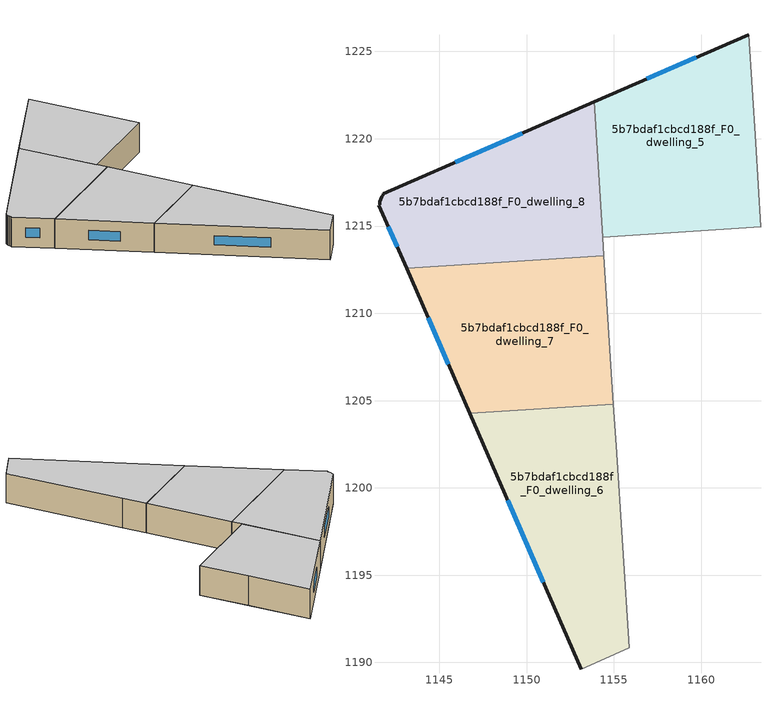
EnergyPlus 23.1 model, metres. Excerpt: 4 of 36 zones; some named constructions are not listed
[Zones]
5b7bdaf1cbcd188f_F0_dwelling_5
 floor ground (EU_floor_Construction): 1162.72,1225.97 1163.43,1214.95 1154.36,1214.37 1153.86,1222.11 z0
 wall outside (EU_wall_Construction): 1162.72,1225.97 1153.86,1222.11 z0:3
 wall to 5b7bdaf1cbcd188f_F0_dwelling_4 (EU_wall_Construction): 1154.36,1214.37 1163.43,1214.95 z0:3
 wall to 5b7bdaf1cbcd188f_F0_dwelling_1 (EU_wall_Construction): 1163.43,1214.95 1163.12,1219.76 z0:3
 wall to 5b7bdaf1cbcd188f_F0_dwelling_8 (EU_wall_Construction): 1153.86,1222.11 1154.36,1214.37 z0:3
 wall to 5b7bdaf1cbcd188f_F0_dwelling_2 (EU_wall_Construction): 1163.12,1219.76 1162.72,1225.97 z0:3
 window (EU_Window_Construction): 1159.7,1224.66 1156.88,1223.42 z1.02:1.98
 ceiling to 5b7bdaf1cbcd188f_F1_dwelling_5 (EU_floor_Construction): 1163.43,1214.95 1162.72,1225.97 1153.86,1222.11 1154.36,1214.37 z3
5b7bdaf1cbcd188f_F0_dwelling_6
 floor ground (EU_floor_Construction): 1154.97,1204.8 1155.87,1190.84 1153.12,1189.6 1146.74,1204.27 z0
 wall outside (EU_wall_Construction): 1146.74,1204.27 1153.12,1189.6 z0:3
 wall adiabatic (EU_wall_Construction): 1153.12,1189.6 1155.87,1190.84 z0:3
 wall to 5b7bdaf1cbcd188f_F0_dwelling_7 (EU_wall_Construction): 1154.97,1204.8 1146.74,1204.27 z0:3
 wall to 5b7bdaf1cbcd188f_F0_dwelling_3 (EU_wall_Construction): 1155.87,1190.84 1155.13,1202.41 z0:3
 wall to 5b7bdaf1cbcd188f_F0_dwelling_4 (EU_wall_Construction): 1155.13,1202.41 1154.97,1204.8 z0:3
 window (EU_Window_Construction): 1148.91,1199.28 1150.95,1194.59 z1.02:1.98
 ceiling to 5b7bdaf1cbcd188f_F1_dwelling_6 (EU_floor_Construction): 1155.87,1190.84 1154.97,1204.8 1146.74,1204.27 1153.12,1189.6 z3
5b7bdaf1cbcd188f_F0_dwelling_7
 floor ground (EU_floor_Construction): 1154.43,1213.3 1154.97,1204.8 1146.74,1204.27 1143.12,1212.57 z0
 wall outside (EU_wall_Construction): 1143.12,1212.57 1146.74,1204.27 z0:3
 wall to 5b7bdaf1cbcd188f_F0_dwelling_8 (EU_wall_Construction): 1154.43,1213.3 1143.12,1212.57 z0:3
 wall to 5b7bdaf1cbcd188f_F0_dwelling_4 (EU_wall_Construction): 1154.97,1204.8 1154.43,1213.3 z0:3
 window (EU_Window_Construction): 1144.35,1209.75 1145.51,1207.1 z1.02:1.98
 ceiling to 5b7bdaf1cbcd188f_F1_dwelling_7 (EU_floor_Construction): 1154.97,1204.8 1154.43,1213.3 1143.12,1212.57 1146.74,1204.27 z3
5b7bdaf1cbcd188f_F0_dwelling_8
 floor ground (EU_floor_Construction): 1153.86,1222.11 1154.43,1213.3 1143.12,1212.57 1141.54,1216.2 1141.58,1216.22 1141.6,1216.38 1141.64,1216.53 1141.7,1216.67 1141.79,1216.8 1141.79,1216.86 z0
 wall outside (EU_wall_Construction): 1153.86,1222.11 1141.79,1216.86 1141.79,1216.8 1141.7,1216.67 1141.64,1216.53 1141.6,1216.38 1141.58,1216.22 1141.54,1216.2 1143.12,1212.57 z0:3
 wall to 5b7bdaf1cbcd188f_F0_dwelling_4 (EU_wall_Construction): 1154.43,1213.3 1154.36,1214.37 z0:3
 window (EU_Window_Construction): 1149.75,1220.32 1145.9,1218.65 / 1142.08,1214.97 1142.58,1213.81 z1.02:1.98
 ceiling to 5b7bdaf1cbcd188f_F1_dwelling_8 (EU_floor_Construction): 1154.43,1213.3 1153.86,1222.11 1141.79,1216.86 1141.79,1216.8 1141.7,1216.67 1141.64,1216.53 1141.6,1216.38 1141.58,1216.22 1141.54,1216.2 1143.12,1212.57 z3
[SCHEDULE:FILE] Column Number=1; Rows to Skip at Top=0; Number of Hours of Data=8760; Column Separator=Comma; Interpolate to Timestep=No; Minutes per Item=60; Adjust Schedule for Daylight Savings=Yes
Name | File
EU_Step8_GainSchedule_5b7bdaf1cbcd188f_F0_dwelling_8_f000 | ../../schedules/5b7bdaf1cbcd188f/5b7bdaf1cbcd188f_F0_dwelling_8_f000_gain.csv
EU_Step8_GainSchedule_5b7bdaf1cbcd188f_F1_dwelling_0_f000 | ../../schedules/5b7bdaf1cbcd188f/5b7bdaf1cbcd188f_F1_dwelling_0_f000_gain.csv
EU_Step8_GainSchedule_5b7bdaf1cbcd188f_F1_dwelling_1_f000 | ../../schedules/5b7bdaf1cbcd188f/5b7bdaf1cbcd188f_F1_dwelling_1_f000_gain.csv
EU_Step8_GainSchedule_5b7bdaf1cbcd188f_F1_dwelling_2_f000 | ../../schedules/5b7bdaf1cbcd188f/5b7bdaf1cbcd188f_F1_dwelling_2_f000_gain.csv
EU_Step8_GainSchedule_5b7bdaf1cbcd188f_F1_dwelling_3_f000 | ../../schedules/5b7bdaf1cbcd188f/5b7bdaf1cbcd188f_F1_dwelling_3_f000_gain.csv
EU_Step8_GainSchedule_5b7bdaf1cbcd188f_F1_dwelling_4_f000 | ../../schedules/5b7bdaf1cbcd188f/5b7bdaf1cbcd188f_F1_dwelling_4_f000_gain.csv
EU_Step8_GainSchedule_5b7bdaf1cbcd188f_F1_dwelling_5_f000 | ../../schedules/5b7bdaf1cbcd188f/5b7bdaf1cbcd188f_F1_dwelling_5_f000_gain.csv
EU_Step8_GainSchedule_5b7bdaf1cbcd188f_F1_dwelling_6_f000 | ../../schedules/5b7bdaf1cbcd188f/5b7bdaf1cbcd188f_F1_dwelling_6_f000_gain.csv
EU_Step8_GainSchedule_5b7bdaf1cbcd188f_F1_dwelling_7_f000 | ../../schedules/5b7bdaf1cbcd188f/5b7bdaf1cbcd188f_F1_dwelling_7_f000_gain.csv
EU_Step8_GainSchedule_5b7bdaf1cbcd188f_F1_dwelling_8_f000 | ../../schedules/5b7bdaf1cbcd188f/5b7bdaf1cbcd188f_F1_dwelling_8_f000_gain.csv
EU_Step8_GainSchedule_5b7bdaf1cbcd188f_F2_dwelling_0_f000 | ../../schedules/5b7bdaf1cbcd188f/5b7bdaf1cbcd188f_F2_dwelling_0_f000_gain.csv
EU_Step8_GainSchedule_5b7bdaf1cbcd188f_F2_dwelling_1_f000 | ../../schedules/5b7bdaf1cbcd188f/5b7bdaf1cbcd188f_F2_dwelling_1_f000_gain.csv
EU_Step8_GainSchedule_5b7bdaf1cbcd188f_F2_dwelling_2_f000 | ../../schedules/5b7bdaf1cbcd188f/5b7bdaf1cbcd188f_F2_dwelling_2_f000_gain.csv
EU_Step8_GainSchedule_5b7bdaf1cbcd188f_F2_dwelling_3_f000 | ../../schedules/5b7bdaf1cbcd188f/5b7bdaf1cbcd188f_F2_dwelling_3_f000_gain.csv
EU_Step8_GainSchedule_5b7bdaf1cbcd188f_F2_dwelling_4_f000 | ../../schedules/5b7bdaf1cbcd188f/5b7bdaf1cbcd188f_F2_dwelling_4_f000_gain.csv
EU_Step8_GainSchedule_5b7bdaf1cbcd188f_F2_dwelling_5_f000 | ../../schedules/5b7bdaf1cbcd188f/5b7bdaf1cbcd188f_F2_dwelling_5_f000_gain.csv
EU_Step8_GainSchedule_5b7bdaf1cbcd188f_F2_dwelling_6_f000 | ../../schedules/5b7bdaf1cbcd188f/5b7bdaf1cbcd188f_F2_dwelling_6_f000_gain.csv
EU_Step8_GainSchedule_5b7bdaf1cbcd188f_F2_dwelling_7_f000 | ../../schedules/5b7bdaf1cbcd188f/5b7bdaf1cbcd188f_F2_dwelling_7_f000_gain.csv
EU_Step8_GainSchedule_5b7bdaf1cbcd188f_F2_dwelling_8_f000 | ../../schedules/5b7bdaf1cbcd188f/5b7bdaf1cbcd188f_F2_dwelling_8_f000_gain.csv
